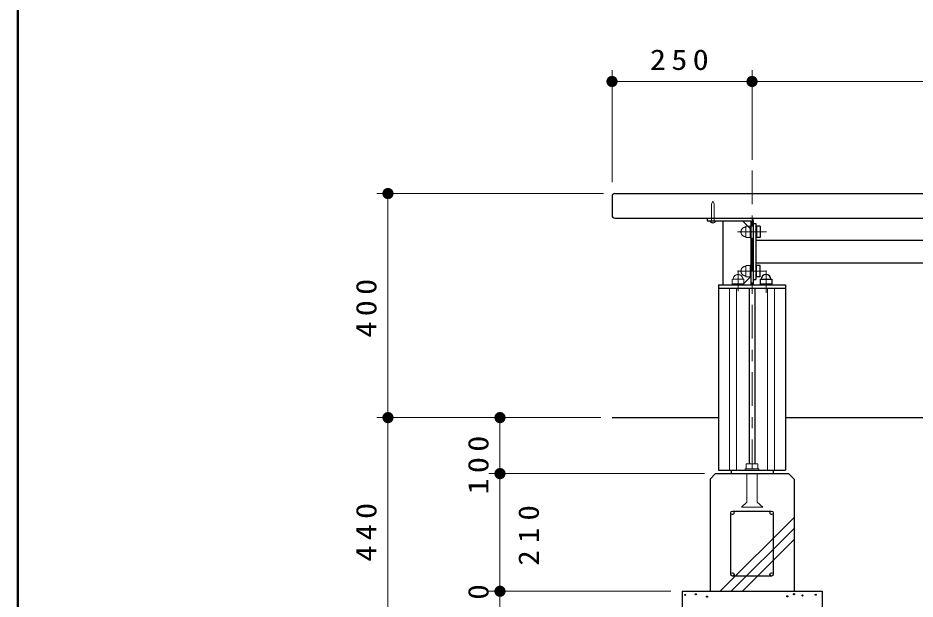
# Model space of a CAD drawing. Units: millimetres on the paper, scale 1:20. Extents: x -365 to 4, y -26 to 257.
# Drawn here: x -365 to -284.9, y 95.4 to 147.3 of the extents above; entities that cross this region are included whole.
import ezdxf

# ---------------------------------------------------------------- set-up
doc = ezdxf.new("R2010")
doc.units = ezdxf.units.MM
doc.linetypes.add('USER1', pattern=[4.5, 2.5, -2])
doc.linetypes.add('USER2', pattern=[6, 3, -1, 1, -1])
doc.layers.add('1_20', color=7, linetype='Continuous', lineweight=25)
doc.layers.add('NAKAMURA図枠', color=7, linetype='Continuous', lineweight=13)
doc.styles.add('ＭＳ ゴシック', font='')
doc.styles.get('ＭＳ ゴシック').set_extended_font_data('MS Gothic')

# ---------------------------------------------------------------- blocks, each defined once
blk = doc.blocks.new('filled_dot')
at = {"color": 0, "linetype": 'Continuous', "lineweight": -2, "const_width": 1.25}
blk.add_lwpolyline([(-0.625, 0, 1), (0.625, 0, 1)], format="xyb", close=True, dxfattribs=at)

msp = doc.modelspace()

# ---------------------------------------------------------------- linework, layer by layer
at = {"layer": '1_20', "lineweight": 13}
for p, q in [((-311.966, 132.586), (-311.966, 142.586)), ((-299.466, 134.586), (-299.466, 142.586)), ((-311.966, 141.586), (-299.466, 141.586)), ((-299.466, 141.586), (-234.466, 141.586)), ((-312.716, 131.586), (-332.966, 131.586)), ((-331.966, 111.586), (-331.966, 131.586)), ((-301.466, 123.136), (-301.466, 106.886)), ((-300.851, 123.136), (-300.851, 106.886)), ((-298.082, 123.136), (-298.082, 106.886)), ((-297.466, 123.136), (-297.466, 106.886)), ((-312.966, 111.586), (-332.966, 111.586)), ((-331.966, 89.586), (-331.966, 111.586)), ((-321.966, 106.586), (-321.966, 111.586)), ((-303.716, 106.586), (-322.966, 106.586)), ((-321.966, 96.086), (-321.966, 106.586)), ((-302.311, 96.086), (-295.716, 102.681)), ((-301.321, 96.086), (-295.716, 101.691)), ((-300.331, 96.086), (-295.716, 100.701)), ((-306.716, 96.086), (-322.966, 96.086)), ((-306.716, 96.086), (-322.966, 96.086)), ((-321.966, 94.586), (-321.966, 96.086))]:
    msp.add_line(p, q, dxfattribs=at)
at = {"layer": '1_20', "linetype": 'USER2', "lineweight": 13}
for p, q in [((-299.466, 133.636), (-299.466, 107.511)), ((-300.765, 128.161), (-298.184, 128.161)), ((-300.765, 124.661), (-298.184, 124.661)), ((-300.716, 124.713), (-300.716, 122.873)), ((-298.216, 124.713), (-298.216, 122.734))]:
    msp.add_line(p, q, dxfattribs=at)
at = {"layer": '1_20'}
for p, q in [((-311.716, 131.586), (-266.966, 131.586)), ((-311.966, 131.336), (-311.966, 129.636)), ((-311.716, 129.386), (-266.966, 129.386)), ((-303.466, 129.386), (-303.466, 129.161)), ((-303.466, 129.161), (-299.579, 129.161)), ((-302.079, 129.161), (-302.079, 123.436)), ((-300.329, 129.161), (-299.579, 128.411)), ((-299.579, 129.161), (-299.579, 123.436)), ((-299.354, 129.161), (-299.354, 123.436)), ((-299.354, 128.911), (-299.129, 128.911)), ((-299.129, 128.911), (-299.129, 123.911)), ((-299.079, 128.686), (-299.129, 128.686)), ((-299.079, 128.686), (-299.079, 127.636)), ((-298.729, 128.661), (-299.079, 128.661)), ((-298.729, 128.661), (-298.729, 127.661)), ((-299.079, 127.636), (-299.129, 127.636)), ((-299.129, 127.411), (-234.804, 127.411)), ((-298.729, 127.661), (-299.079, 127.661)), ((-299.129, 125.411), (-234.804, 125.411)), ((-299.079, 125.186), (-299.129, 125.186)), ((-299.079, 124.136), (-299.079, 125.186)), ((-298.729, 125.161), (-299.079, 125.161)), ((-298.729, 124.161), (-298.729, 125.161)), ((-299.579, 124.186), (-300.329, 123.436)), ((-298.729, 124.161), (-299.079, 124.161)), ((-302.466, 123.436), (-302.466, 106.886)), ((-302.466, 123.436), (-296.466, 123.436)), ((-299.354, 123.911), (-299.129, 123.911)), ((-299.079, 124.136), (-299.129, 124.136)), ((-298.741, 123.936), (-297.691, 123.936)), ((-298.741, 123.936), (-298.741, 123.436)), ((-298.741, 123.536), (-297.691, 123.536)), ((-297.691, 123.936), (-297.691, 123.436)), ((-296.466, 123.436), (-296.466, 106.886)), ((-302.466, 123.136), (-296.466, 123.136)), ((-299.716, 123.136), (-299.716, 107.451)), ((-299.216, 123.136), (-299.216, 107.451)), ((-311.966, 111.586), (-302.466, 111.586)), ((-296.466, 111.586), (-221.966, 111.586)), ((-303.216, 106.086), (-302.716, 106.586)), ((-302.716, 106.586), (-296.216, 106.586)), ((-302.591, 106.586), (-296.341, 106.586)), ((-302.466, 106.886), (-296.466, 106.886)), ((-301.341, 106.886), (-301.341, 106.586)), ((-297.591, 106.886), (-297.591, 106.586)), ((-296.216, 106.586), (-295.716, 106.086)), ((-303.216, 106.086), (-303.216, 96.086)), ((-295.716, 106.086), (-295.716, 96.086)), ((-301.366, 97.586), (-301.366, 103.086)), ((-301.216, 103.236), (-297.716, 103.236)), ((-297.566, 103.086), (-297.566, 97.586)), ((-297.716, 97.436), (-301.216, 97.436)), ((-305.716, 96.086), (-305.716, 89.586)), ((-305.716, 96.086), (-293.216, 96.086)), ((-293.216, 96.086), (-293.216, 89.586))]:
    msp.add_line(p, q, dxfattribs=at)
at = {"layer": '1_20', "linetype": 'USER1', "lineweight": 13}
for p, q in [((-302.966, 130.911), (-303.091, 130.646)), ((-303.091, 130.646), (-303.091, 129.161)), ((-302.966, 130.911), (-302.841, 130.646)), ((-302.841, 130.646), (-302.841, 129.161)), ((-300.029, 128.661), (-300.029, 127.661)), ((-300.029, 128.661), (-299.629, 128.661)), ((-299.629, 128.686), (-299.629, 127.636)), ((-299.629, 128.686), (-299.579, 128.686)), ((-300.029, 127.661), (-299.629, 127.661)), ((-299.629, 127.636), (-299.579, 127.636)), ((-300.029, 124.161), (-300.029, 125.161)), ((-300.029, 125.161), (-299.629, 125.161)), ((-299.629, 124.136), (-299.629, 125.186)), ((-299.629, 125.186), (-299.579, 125.186)), ((-300.029, 124.161), (-299.629, 124.161)), ((-301.241, 123.936), (-300.191, 123.936)), ((-301.241, 123.936), (-301.241, 123.436)), ((-301.241, 123.536), (-300.191, 123.536)), ((-300.191, 123.936), (-300.191, 123.436)), ((-299.629, 124.136), (-299.579, 124.136))]:
    msp.add_line(p, q, dxfattribs=at)
at = {"layer": '1_20', "color": 32, "lineweight": 13}
for p, q in [((-299.991, 107.451), (-299.991, 107.001)), ((-299.991, 107.451), (-298.941, 107.451)), ((-299.466, 107.451), (-299.466, 107.001)), ((-298.941, 107.451), (-298.941, 107.001)), ((-300.066, 107.001), (-300.066, 106.886)), ((-300.066, 107.001), (-298.866, 107.001)), ((-299.916, 106.586), (-299.916, 104.036)), ((-299.016, 106.586), (-299.016, 104.036)), ((-298.866, 107.001), (-298.866, 106.886)), ((-299.916, 104.036), (-300.416, 103.586)), ((-298.516, 103.586), (-300.416, 103.586)), ((-298.516, 103.586), (-299.016, 104.036))]:
    msp.add_line(p, q, dxfattribs=at)
at = {"layer": '1_20'}
for centre, radius in [((-301.216, 103.086), 0.15), ((-297.716, 103.086), 0.15), ((-301.216, 97.586), 0.15), ((-297.716, 97.586), 0.15), ((-305.44, 95.761), 0.05), ((-304.483, 95.815), 0.05), ((-303.486, 95.599), 0.05), ((-296.312, 95.631), 0.05), ((-295.723, 95.829), 0.05), ((-294.954, 95.707), 0.05), ((-293.782, 95.775), 0.05)]:
    msp.add_circle(centre, radius, dxfattribs=at)
for centre, radius, start, end in [((-311.716, 131.336), 0.25, 90, 180), ((-311.716, 129.636), 0.25, 179.99999, 270), ((-302.966, 129.323), 0.343, 208.07248, 331.92752), ((-299.579, 129.161), 0.225, 0, 90), ((-298.216, 123.936), 0.425, 0, 180)]:
    msp.add_arc(centre, radius, start, end, dxfattribs=at)
at = {"layer": '1_20', "linetype": 'USER1', "lineweight": 13}
for centre, start, end in [((-300.029, 128.161), 89.99999, 270), ((-300.029, 124.661), 89.99999, 270), ((-300.716, 123.936), 0, 180)]:
    msp.add_arc(centre, 0.425, start, end, dxfattribs=at)
at = {"layer": 'NAKAMURA図枠', "lineweight": 50}
msp.add_line((-365, 257), (-365, 0), dxfattribs=at)

# ---------------------------------------------------------------- block references
at = {"layer": '1_20', "lineweight": 13, "xscale": 0.4, "yscale": 0.4}
msp.add_blockref('filled_dot', (-311.966, 141.586), dxfattribs=at)
for p, rotation in [((-299.466, 141.586), 180), ((-331.966, 131.586), 270), ((-331.966, 111.586), 270), ((-321.966, 111.586), 270), ((-321.966, 106.586), 90), ((-321.966, 96.086), 90), ((-321.966, 96.086), 270)]:
    msp.add_blockref('filled_dot', p, dxfattribs=dict(at, rotation=rotation))

# ---------------------------------------------------------------- texts
at = {"layer": '1_20', "insert": (-305.716, 142.586), "char_height": 1.833, "attachment_point": 8, "style": 'ＭＳ ゴシック'}
msp.add_mtext('\\T1.33;\\W1.15;250', dxfattribs=at)
at = {"layer": '1_20', "char_height": 1.833, "rotation": 90, "style": 'ＭＳ ゴシック'}
for s, insert, attachment_point in [('\\T1.33;\\W1.15;400', (-332.966, 121.586), 8), ('\\T1.33;\\W1.15;100', (-322.966, 107.584), 8), ('\\T1.33;\\W1.15;440', (-332.966, 101.586), 8), ('\\T1.47;\\W1.1;210', (-318.466, 98.368), 7), ('\\T1.34;\\W1.1;30', (-322.966, 95.336), 8)]:
    msp.add_mtext(s, dxfattribs=dict(at, insert=insert, attachment_point=attachment_point))

doc.saveas('drawing.dxf')
